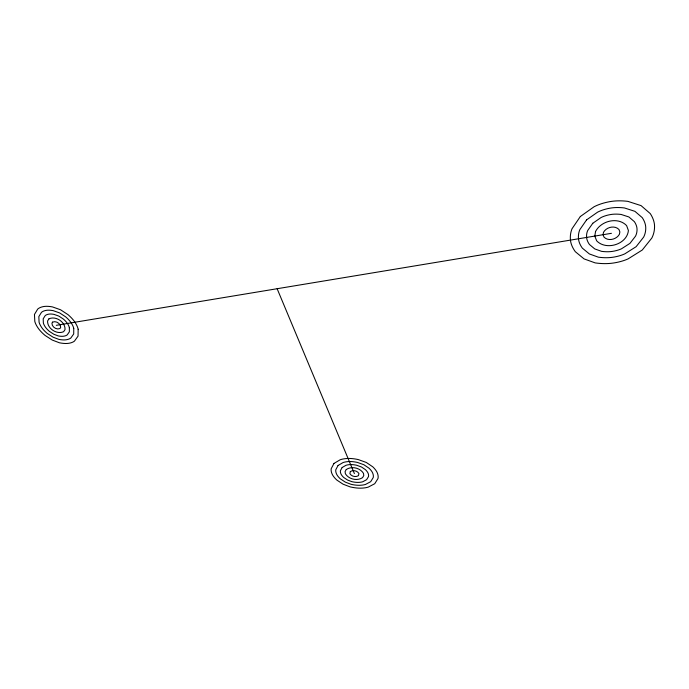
<?xml version="1.0" encoding="UTF-8"?>
<svg xmlns="http://www.w3.org/2000/svg" width="689" height="689" viewBox="0 0 689 689"><rect width="100%" height="100%" fill="white"/><g stroke="black" fill="none" stroke-linecap="round" stroke-linejoin="round"><path stroke-width="1.03" d="M56.3 325.32L611.427 233.321M277.133 288.725L354.396 473.601M69.365 327.654L69.365 331.814L67.229 334.863A29.05 10.49 28.4 0 1 63.707 336.206A19.593 7.071 28.2 0 1 58.195 335.905L53.863 334.26L49.513 331.452A18.388 6.649 28.1 0 1 45.414 327.12A28.835 10.473 28 0 1 43.364 323.003L43.2 318.8L45.207 315.622A28.964 10.568 28 0 1 48.712 314.158A18.594 6.795 28.1 0 1 54.018 314.382L58.823 316.087L63.285 319.007A18.646 6.795 28.3 0 1 67.419 323.477A29.179 10.576 28.4 0 1 69.365 327.654M73.757 328.438L73.706 333.976L70.838 338.015A38.756 13.978 28.4 0 1 66.135 339.78A26.096 9.396 28.3 0 1 58.815 339.367L53.062 337.179L47.291 333.459A24.468 8.828 28 0 1 41.831 327.714A38.377 13.944 27.9 0 1 39.084 322.237L38.825 316.63L41.469 312.358A38.601 14.107 27.9 0 1 46.146 310.377A24.83 9.086 28.1 0 1 53.234 310.661L59.676 312.944L65.662 316.862A24.925 9.095 28.3 0 1 71.174 322.857A38.989 14.133 28.5 0 1 73.757 328.438M78.158 329.23L78.046 336.137L74.421 341.15A48.48 17.449 28.5 0 1 68.547 343.329A32.59 11.704 28.3 0 1 59.435 342.786L52.278 340.073L45.086 335.448A30.514 10.998 28 0 1 38.274 328.308A47.894 17.414 27.8 0 1 34.812 321.479L34.45 314.451L37.714 309.077A48.247 17.656 27.9 0 1 43.553 306.562A31.083 11.403 28.1 0 1 52.45 306.906L60.546 309.766L68.065 314.692A31.229 11.412 28.4 0 1 74.955 322.228A48.841 17.699 28.6 0 1 78.158 329.23M595.563 231.452L594.788 236.086L596.665 240.823C606.122 250.779 627.033 244.423 628.402 230.514L626.611 225.604C617.921 216.527 601.084 220.799 595.563 231.452M603.478 232.391L603.064 234.708L603.995 237.102C608.309 241.589 616.577 239.436 619.42 234.269L619.876 231.926L618.963 229.497C614.622 224.984 606.26 227.103 603.478 232.391M333.967 463.439L331.211 468.692A45.336 16.639 22.6 0 0 332.141 474.101A28.826 10.542 22.9 0 0 336.826 480.061L343.079 484.186L350.15 486.89A30.686 11.248 23.2 0 0 360.476 488.165A45.543 16.794 23.4 0 0 368.271 487.106L374.73 483.721L377.96 478.597A45.862 17.036 23.3 0 0 377.391 473.093A29.386 10.955 23.1 0 0 372.801 466.841L366.307 462.465L358.228 459.563A29.334 10.912 22.8 0 0 348.066 458.461A45.655 16.872 22.6 0 0 340.168 459.77L333.967 463.439M338.058 465.48L335.819 469.674A36.31 13.341 22.7 0 0 336.533 474.006A23.107 8.466 22.9 0 0 340.271 478.795L345.292 482.111L350.985 484.289A24.58 9.026 23.1 0 0 359.279 485.297A36.439 13.435 23.3 0 0 365.523 484.427L370.673 481.697L373.214 477.589A36.638 13.591 23.3 0 0 372.732 473.197A23.46 8.724 23.1 0 0 369.046 468.219L363.878 464.739L357.445 462.431A23.435 8.699 22.8 0 0 349.357 461.544A36.508 13.487 22.7 0 0 343.044 462.56L338.058 465.48M342.149 467.512L340.444 470.647A27.259 10.025 22.8 0 0 340.952 473.903A17.363 6.373 22.9 0 0 343.759 477.511L347.532 480.018L351.821 481.654A18.465 6.787 23.1 0 0 358.073 482.403A27.327 10.085 23.2 0 0 362.767 481.74L366.608 479.682L368.486 476.59A27.448 10.163 23.2 0 0 368.107 473.3A17.561 6.52 23 0 0 365.334 469.588L361.467 466.996L356.669 465.264A17.544 6.502 22.9 0 0 350.632 464.593A27.371 10.111 22.8 0 0 345.904 465.342L342.149 467.512M346.231 469.545L345.077 471.629L345.404 473.808C348.789 479.294 357.16 481.232 362.543 477.658L363.775 475.591L363.508 473.403C360.166 467.831 351.605 465.824 346.231 469.545M350.313 471.577L349.883 473.705C351.571 476.461 355.782 477.443 358.469 475.634L358.935 473.507C357.255 470.733 353.001 469.734 350.313 471.577M48.919 318.869L47.575 320.979C47.188 328.481 56.817 334.863 63.603 331.702L65.016 329.652C65.601 322.064 55.706 315.553 48.919 318.869M52.622 322.107L51.942 323.15C51.718 326.913 56.567 330.126 59.96 328.515L60.658 327.49C60.933 323.701 56.016 320.471 52.622 322.107M580.345 216.51L572.068 228.688A71.501 40.151 17.5 0 0 570.458 240.117A45.241 25.372 18.3 0 0 575.306 251.683L584.065 258.9L595.184 262.897A48.109 27.224 19.1 0 0 613.15 263.06A71.578 41.004 19.5 0 0 628.11 258.883L642.277 250.012L651.794 238.084A72.388 41.9 19.3 0 0 654.55 226.181A46.568 26.983 18.5 0 0 650.252 213.59L641.063 205.615L627.851 201.36A46.551 26.759 17.7 0 0 609.593 201.696A72.328 41.004 17.3 0 0 594.082 206.752L580.345 216.51M586.58 219.886L579.862 229.601A57.247 32.237 17.7 0 0 578.493 238.782A36.284 20.412 18.3 0 0 582.326 248.118L589.371 253.948L598.336 257.161A38.575 21.859 19 0 0 612.814 257.255A57.29 32.779 19.3 0 0 624.82 253.853L636.128 246.688L643.638 237.119A57.807 33.348 19.1 0 0 645.748 227.637A37.137 21.445 18.5 0 0 642.26 217.655L634.939 211.342L624.458 207.957A37.128 21.307 17.8 0 0 609.963 208.181A57.773 32.788 17.5 0 0 597.604 212.152L586.58 219.886M592.807 223.253L587.691 230.531A42.968 24.27 17.9 0 0 586.597 237.438A27.293 15.399 18.3 0 0 589.448 244.492L594.753 248.91L601.531 251.339A29.007 16.458 18.8 0 0 612.469 251.382A42.994 24.58 19.1 0 0 621.512 248.781L629.97 243.355L635.525 236.163A43.286 24.89 19 0 0 637.032 229.084A27.767 15.985 18.5 0 0 634.38 221.66L628.919 216.975L621.125 214.451A27.767 15.907 18 0 0 610.342 214.589A43.261 24.58 17.7 0 0 601.101 217.509L592.807 223.253"/></g></svg>
